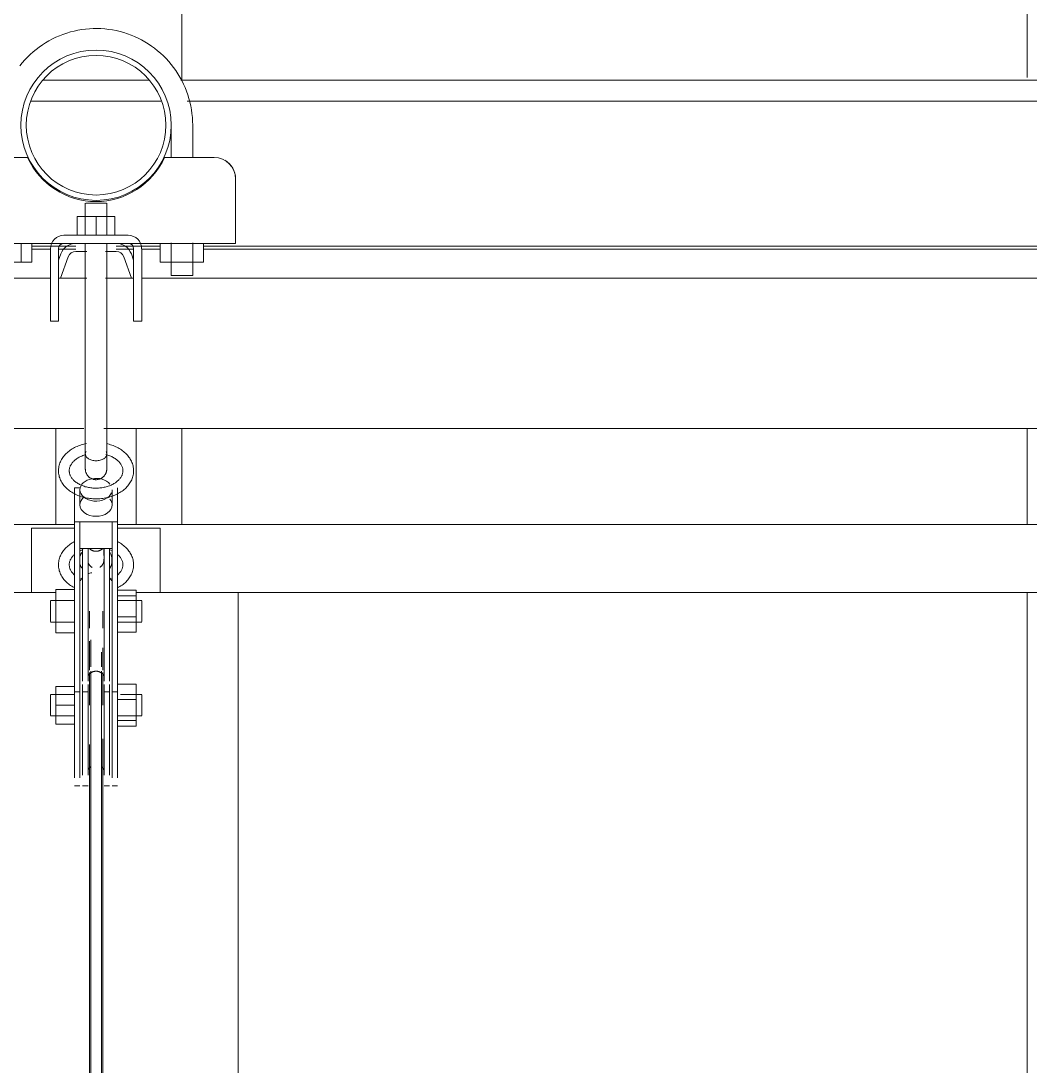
# Model space of a CAD drawing. Header units: inches. Extents: x 21408 to 98131, y -290 to 853.
# Drawn here: x 35915.43 to 35938.93, y 270.35 to 294.68 of the extents above; entities that cross this region are included whole.
import ezdxf

# ---------------------------------------------------------------- set-up
doc = ezdxf.new("R2010")
doc.units = ezdxf.units.IN
doc.header["$MEASUREMENT"] = 0
for name, color, linetype, lineweight in [('A-WALL-PATT', 111, 'Continuous', 25), ('Q-SPCQ', 91, 'Continuous', 9), ('S-BEAM', 12, 'Continuous', 9)]:
    doc.layers.add(name, color=color, linetype=linetype, lineweight=lineweight)

# ---------------------------------------------------------------- blocks, each defined once
blk = doc.blocks.new('Basketball_Backstop-Performance_Sports_Systems-3103-Ceiling_Hung - 27_-0_ to 27_-11 7_8_-652462-Building Section - East_West looking South')
at = {"layer": 'Q-SPCQ'}
for p, q in [((-25620.419, 292.25), (-25620.419, 291.5)), ((-25619.919, 291.5), (-25619.919, 292.25)), ((-25623.763, 291.5), (-25624.919, 291.5)), ((-25619.419, 291.5), (-25620.575, 291.5)), ((-25618.919, 289.812), (-25618.919, 291)), ((-25622.419, 290.437), (-25622.419, 290.125)), ((-25622.419, 290.437), (-25622.419, 289.687)), ((-25622.41, 290.437), (-25622.41, 290.437)), ((-25622.41, 290.437), (-25622.169, 290.437)), ((-25622.169, 290.437), (-25621.927, 290.437)), ((-25621.927, 290.437), (-25621.927, 290.437)), ((-25621.919, 290.125), (-25621.919, 290.437)), ((-25621.919, 289.687), (-25621.919, 290.437)), ((-25622.606, 290.125), (-25622.169, 290.125)), ((-25622.606, 289.687), (-25622.606, 290.125)), ((-25622.169, 290.125), (-25621.731, 290.125)), ((-25622.169, 290.125), (-25622.169, 289.687)), ((-25621.731, 289.687), (-25621.731, 290.125)), ((-25618.919, 289.812), (-25618.919, 289.5)), ((-25625.419, 289.5), (-25622.919, 289.5)), ((-25623.916, 289.062), (-25623.916, 289.5)), ((-25623.664, 289.062), (-25623.664, 289.5)), ((-25621.419, 289.687), (-25622.919, 289.687)), ((-25622.919, 289.5), (-25621.419, 289.5)), ((-25622.419, 289.5), (-25622.419, 288.687)), ((-25622.419, 289.5), (-25622.419, 286.937)), ((-25621.919, 288.687), (-25621.919, 289.5)), ((-25621.919, 286.937), (-25621.919, 289.5)), ((-25621.419, 289.5), (-25618.919, 289.5)), ((-25620.674, 289.062), (-25620.674, 289.5)), ((-25620.421, 289.062), (-25620.421, 289.5)), ((-25620.419, 289.511), (-25620.419, 288.75)), ((-25619.919, 288.75), (-25619.919, 289.511)), ((-25619.916, 289.062), (-25619.916, 289.5)), ((-25619.664, 289.5), (-25619.664, 289.062)), ((-25623.231, 288.187), (-25623.231, 289.375)), ((-25623.044, 289.375), (-25623.044, 288.187)), ((-25622.991, 289.253), (-25623.044, 289.109)), ((-25622.639, 289.313), (-25622.385, 289.313)), ((-25621.952, 289.313), (-25621.699, 289.313)), ((-25621.294, 289.109), (-25621.346, 289.253)), ((-25621.294, 289.375), (-25621.294, 288.187)), ((-25621.106, 288.187), (-25621.106, 289.375)), ((-25623.916, 289.062), (-25624.421, 289.062)), ((-25623.664, 289.062), (-25623.916, 289.062)), ((-25622.998, 288.687), (-25622.815, 289.189)), ((-25621.523, 289.189), (-25621.34, 288.687)), ((-25620.421, 289.062), (-25620.674, 289.062)), ((-25619.916, 289.062), (-25620.421, 289.062)), ((-25619.664, 289.062), (-25619.916, 289.062)), ((-25619.919, 288.75), (-25620.419, 288.75)), ((-25620.419, 288.75), (-25620.41, 288.75)), ((-25619.927, 288.75), (-25619.919, 288.75)), ((-25623.231, 288.687), (-25647.106, 288.687)), ((-25622.385, 288.687), (-25623.044, 288.687)), ((-25621.294, 288.687), (-25621.952, 288.687)), ((-25597.231, 288.687), (-25621.106, 288.687)), ((-25623.231, 288.197), (-25623.231, 287.824)), ((-25623.231, 287.687), (-25623.231, 288.187)), ((-25623.044, 287.824), (-25623.044, 288.197)), ((-25623.044, 288.187), (-25623.044, 287.687)), ((-25621.294, 288.197), (-25621.294, 287.824)), ((-25621.294, 287.687), (-25621.294, 288.187)), ((-25621.106, 287.824), (-25621.106, 288.197)), ((-25621.106, 288.187), (-25621.106, 287.687)), ((-25623.231, 287.819), (-25623.231, 287.687)), ((-25623.044, 287.687), (-25623.044, 287.819)), ((-25621.294, 287.819), (-25621.294, 287.687)), ((-25621.106, 287.687), (-25621.106, 287.819)), ((-25623.231, 287.687), (-25623.044, 287.687)), ((-25623.044, 287.687), (-25623.231, 287.687)), ((-25621.294, 287.687), (-25621.106, 287.687)), ((-25621.106, 287.687), (-25621.294, 287.687)), ((-25622.419, 285.749), (-25622.419, 284.604)), ((-25621.919, 284.588), (-25621.919, 285.749)), ((-25648.038, 285.187), (-25622.456, 285.187)), ((-25623.106, 285.187), (-25623.106, 282.955)), ((-25622.419, 285.187), (-25622.419, 284.595)), ((-25621.991, 285.187), (-25596.296, 285.187)), ((-25621.919, 284.789), (-25621.919, 285.187)), ((-25621.231, 282.955), (-25621.231, 285.187)), ((-25622.544, 283.81), (-25622.669, 283.81)), ((-25622.669, 283.81), (-25622.669, 283.015)), ((-25622.544, 283.766), (-25622.544, 283.412)), ((-25621.794, 283.412), (-25621.794, 283.766)), ((-25621.669, 283.81), (-25621.669, 283.015)), ((-25670.174, 282.955), (-25622.669, 282.955)), ((-25622.669, 280.229), (-25622.669, 283.015)), ((-25622.669, 283.015), (-25622.544, 283.015)), ((-25622.544, 283.015), (-25621.794, 283.015)), ((-25622.544, 283.015), (-25622.544, 280.229)), ((-25621.794, 280.229), (-25621.794, 283.015)), ((-25621.794, 283.015), (-25621.669, 283.015)), ((-25621.669, 283.015), (-25621.669, 280.229)), ((-25621.669, 282.955), (-25574.174, 282.955)), ((-25622.669, 282.875), (-25623.674, 282.875)), ((-25623.674, 282.875), (-25623.674, 281.375)), ((-25620.674, 282.875), (-25621.669, 282.875)), ((-25620.674, 281.375), (-25620.674, 282.875)), ((-25621.794, 282.396), (-25622.544, 282.396)), ((-25622.481, 279.612), (-25622.481, 282.408)), ((-25622.356, 282.408), (-25622.356, 279.612)), ((-25621.981, 279.612), (-25621.981, 282.408)), ((-25621.856, 282.408), (-25621.856, 279.612)), ((-25625.486, 281.375), (-25623.11, 281.375)), ((-25623.106, 281.19), (-25623.106, 281.443)), ((-25623.106, 281.443), (-25622.669, 281.443)), ((-25621.669, 281.425), (-25621.231, 281.425)), ((-25621.669, 281.295), (-25621.231, 281.295)), ((-25621.231, 281.425), (-25621.231, 281.295)), ((-25621.231, 281.295), (-25621.231, 280.807)), ((-25621.227, 281.375), (-25618.861, 281.375)), ((-25574.174, 281.375), (-25618.861, 281.375)), ((-25618.861, 225.045), (-25618.861, 281.375)), ((-25622.669, 281.187), (-25623.231, 281.187)), ((-25623.231, 280.761), (-25623.231, 281.179)), ((-25623.106, 280.685), (-25623.106, 281.19)), ((-25623.106, 281.19), (-25622.669, 281.19)), ((-25621.106, 281.187), (-25621.669, 281.187)), ((-25621.106, 281.179), (-25621.106, 280.761)), ((-25623.231, 280.696), (-25623.231, 280.761)), ((-25622.325, 280.937), (-25622.325, 280.547)), ((-25622.013, 280.547), (-25622.013, 280.937)), ((-25621.669, 280.807), (-25621.231, 280.807)), ((-25621.231, 280.807), (-25621.231, 280.45)), ((-25621.106, 280.761), (-25621.106, 280.696)), ((-25623.231, 280.687), (-25622.669, 280.687)), ((-25623.106, 280.432), (-25623.106, 280.685)), ((-25623.106, 280.685), (-25622.669, 280.685)), ((-25621.669, 280.687), (-25621.106, 280.687)), ((-25622.669, 280.432), (-25623.106, 280.432)), ((-25622.325, 280.241), (-25622.325, 279.566)), ((-25622.294, 280.276), (-25622.294, 279.643)), ((-25621.669, 280.45), (-25621.231, 280.45)), ((-25622.669, 279.482), (-25622.669, 280.229)), ((-25622.544, 280.229), (-25622.544, 279.482)), ((-25622.013, 279.566), (-25622.013, 280.087)), ((-25621.794, 279.482), (-25621.794, 280.229)), ((-25621.669, 280.229), (-25621.669, 279.482)), ((-25622.044, 279.643), (-25622.044, 279.987)), ((-25622.481, 279.314), (-25622.481, 279.612)), ((-25622.356, 279.612), (-25622.356, 279.314)), ((-25622.325, 279.515), (-25622.325, 278.75)), ((-25622.294, 279.542), (-25622.294, 210.698)), ((-25622.044, 210.698), (-25622.044, 279.542)), ((-25622.013, 278.75), (-25622.013, 279.515)), ((-25621.981, 279.314), (-25621.981, 279.612)), ((-25621.856, 279.612), (-25621.856, 279.314)), ((-25622.669, 277.058), (-25622.669, 279.495)), ((-25622.544, 279.495), (-25622.544, 277.058)), ((-25621.794, 277.058), (-25621.794, 279.495)), ((-25621.669, 279.495), (-25621.669, 277.058)), ((-25623.106, 278.75), (-25623.106, 279.187)), ((-25623.106, 279.187), (-25622.669, 279.187)), ((-25622.669, 279.062), (-25622.544, 279.062)), ((-25622.481, 277.126), (-25622.481, 279.235)), ((-25622.481, 279.062), (-25622.356, 279.062)), ((-25622.356, 279.235), (-25622.356, 277.126)), ((-25621.981, 277.126), (-25621.981, 279.235)), ((-25621.981, 279.062), (-25621.856, 279.062)), ((-25621.856, 279.235), (-25621.856, 277.126)), ((-25621.794, 279.062), (-25621.669, 279.062)), ((-25621.669, 279.238), (-25621.231, 279.238)), ((-25621.231, 279.238), (-25621.231, 278.881)), ((-25622.669, 279), (-25623.231, 279)), ((-25623.231, 278.927), (-25623.231, 278.991)), ((-25623.231, 278.509), (-25623.231, 278.927)), ((-25621.669, 278.881), (-25621.231, 278.881)), ((-25621.106, 279), (-25621.598, 279)), ((-25621.231, 278.881), (-25621.231, 278.393)), ((-25621.106, 278.991), (-25621.106, 278.927)), ((-25621.106, 278.927), (-25621.106, 278.509)), ((-25623.106, 278.312), (-25623.106, 278.75)), ((-25622.669, 278.75), (-25623.106, 278.75)), ((-25623.231, 278.5), (-25622.669, 278.5)), ((-25623.106, 278.312), (-25622.669, 278.312)), ((-25621.669, 278.5), (-25621.106, 278.5)), ((-25621.231, 278.393), (-25621.669, 278.393)), ((-25621.231, 278.393), (-25621.231, 278.262)), ((-25621.669, 278.262), (-25621.231, 278.262)), ((-25622.325, 277.835), (-25622.325, 210.936)), ((-25622.013, 211.459), (-25622.013, 277.965)), ((-25622.669, 276.875), (-25622.544, 276.875)), ((-25622.481, 276.875), (-25622.356, 276.875)), ((-25621.981, 276.875), (-25621.856, 276.875)), ((-25621.794, 276.875), (-25621.669, 276.875))]:
    blk.add_line(p, q, dxfattribs=at)
at = {"layer": 'Q-SPCQ', "flags": 128}
for points in [[(-25619.919, 292.25), (-25619.921, 292.34), (-25619.926, 292.43), (-25619.935, 292.519), (-25619.948, 292.608), (-25619.964, 292.697), (-25619.983, 292.785), (-25620.006, 292.872), (-25620.033, 292.958), (-25620.063, 293.043), (-25620.096, 293.126), (-25620.133, 293.208), (-25620.173, 293.289), (-25620.216, 293.368), (-25620.262, 293.445), (-25620.312, 293.52), (-25620.364, 293.594), (-25620.419, 293.665), (-25620.477, 293.734), (-25620.538, 293.8), (-25620.601, 293.864), (-25620.667, 293.925), (-25620.735, 293.984), (-25620.806, 294.04), (-25620.878, 294.093), (-25620.953, 294.143), (-25621.03, 294.19), (-25621.108, 294.234), (-25621.189, 294.275), (-25621.27, 294.313), (-25621.353, 294.347), (-25621.438, 294.378), (-25621.524, 294.406), (-25621.61, 294.43), (-25621.698, 294.45), (-25621.786, 294.467), (-25621.875, 294.481), (-25621.965, 294.491), (-25622.055, 294.497), (-25622.144, 294.5), (-25622.234, 294.499), (-25622.324, 294.495), (-25622.414, 294.487), (-25622.503, 294.475), (-25622.592, 294.46), (-25622.68, 294.441), (-25622.767, 294.419), (-25622.853, 294.393), (-25622.939, 294.364), (-25623.023, 294.332), (-25623.105, 294.296), (-25623.186, 294.257), (-25623.266, 294.215), (-25623.343, 294.169), (-25623.419, 294.121), (-25623.493, 294.069), (-25623.565, 294.015), (-25623.634, 293.957), (-25623.701, 293.898), (-25623.766, 293.835), (-25623.828, 293.77), (-25623.887, 293.702), (-25623.944, 293.632)], [(-25622.419, 286.937), (-25622.419, 286.858), (-25622.419, 286.778), (-25622.419, 286.698), (-25622.419, 286.619), (-25622.419, 286.54), (-25622.419, 286.462), (-25622.419, 286.385), (-25622.419, 286.308), (-25622.419, 286.233), (-25622.419, 286.159), (-25622.419, 286.086), (-25622.419, 286.014), (-25622.419, 285.944), (-25622.419, 285.875), (-25622.419, 285.808), (-25622.419, 285.749)], [(-25621.919, 285.749), (-25621.919, 285.814), (-25621.919, 285.881), (-25621.919, 285.95), (-25621.919, 286.02), (-25621.919, 286.092), (-25621.919, 286.165), (-25621.919, 286.24), (-25621.919, 286.315), (-25621.919, 286.392), (-25621.919, 286.469), (-25621.919, 286.547), (-25621.919, 286.626), (-25621.919, 286.705), (-25621.919, 286.785), (-25621.919, 286.865), (-25621.919, 286.937)], [(-25622.392, 284.842), (-25622.425, 284.835), (-25622.457, 284.827), (-25622.488, 284.819), (-25622.519, 284.809), (-25622.55, 284.799), (-25622.58, 284.787), (-25622.61, 284.775), (-25622.639, 284.762), (-25622.667, 284.748), (-25622.695, 284.733), (-25622.722, 284.717), (-25622.748, 284.701), (-25622.774, 284.683), (-25622.798, 284.665), (-25622.822, 284.646), (-25622.845, 284.626), (-25622.866, 284.606), (-25622.887, 284.584), (-25622.907, 284.562), (-25622.925, 284.539), (-25622.943, 284.516), (-25622.959, 284.492), (-25622.974, 284.467), (-25622.987, 284.442), (-25622.999, 284.416), (-25623.01, 284.389), (-25623.02, 284.362), (-25623.027, 284.335), (-25623.034, 284.307), (-25623.039, 284.279), (-25623.042, 284.251), (-25623.044, 284.223), (-25623.044, 284.208)], [(-25621.294, 284.208), (-25621.295, 284.236), (-25621.297, 284.264), (-25621.301, 284.292), (-25621.307, 284.32), (-25621.314, 284.348), (-25621.322, 284.375), (-25621.332, 284.402), (-25621.344, 284.428), (-25621.357, 284.453), (-25621.371, 284.479), (-25621.386, 284.503), (-25621.403, 284.527), (-25621.421, 284.55), (-25621.44, 284.573), (-25621.46, 284.594), (-25621.481, 284.615), (-25621.503, 284.635), (-25621.526, 284.655), (-25621.551, 284.674), (-25621.575, 284.691), (-25621.601, 284.708), (-25621.628, 284.725), (-25621.655, 284.74), (-25621.683, 284.754), (-25621.712, 284.768), (-25621.741, 284.781), (-25621.771, 284.793), (-25621.802, 284.803), (-25621.832, 284.814), (-25621.864, 284.823), (-25621.896, 284.831), (-25621.928, 284.838)], [(-25622.794, 284.208), (-25622.793, 284.222), (-25622.792, 284.236), (-25622.79, 284.25), (-25622.787, 284.265), (-25622.784, 284.279), (-25622.779, 284.293), (-25622.774, 284.307), (-25622.768, 284.322), (-25622.76, 284.336), (-25622.752, 284.35), (-25622.743, 284.364), (-25622.733, 284.379), (-25622.723, 284.393), (-25622.711, 284.407), (-25622.698, 284.42), (-25622.684, 284.434), (-25622.67, 284.447), (-25622.654, 284.46), (-25622.638, 284.473), (-25622.621, 284.485), (-25622.602, 284.497), (-25622.584, 284.509), (-25622.564, 284.52), (-25622.543, 284.53), (-25622.522, 284.54), (-25622.501, 284.55), (-25622.478, 284.559), (-25622.455, 284.567), (-25622.432, 284.575), (-25622.407, 284.582)], [(-25622.419, 284.595), (-25622.419, 284.566), (-25622.419, 284.537), (-25622.419, 284.51), (-25622.419, 284.483), (-25622.419, 284.458), (-25622.419, 284.434), (-25622.419, 284.412), (-25622.419, 284.391), (-25622.419, 284.371), (-25622.419, 284.353), (-25622.419, 284.336), (-25622.419, 284.32), (-25622.419, 284.306), (-25622.419, 284.294), (-25622.419, 284.283), (-25622.419, 284.273), (-25622.419, 284.266), (-25622.419, 284.259), (-25622.419, 284.255), (-25622.419, 284.252), (-25622.419, 284.25)], [(-25622.419, 284.25), (-25622.419, 284.251), (-25622.419, 284.253), (-25622.419, 284.257), (-25622.419, 284.263), (-25622.419, 284.27), (-25622.419, 284.279), (-25622.419, 284.289), (-25622.419, 284.301), (-25622.419, 284.314), (-25622.419, 284.329), (-25622.419, 284.345), (-25622.419, 284.363), (-25622.419, 284.382), (-25622.419, 284.403), (-25622.419, 284.425), (-25622.419, 284.448), (-25622.419, 284.472), (-25622.419, 284.498), (-25622.419, 284.525), (-25622.419, 284.553), (-25622.419, 284.583), (-25622.419, 284.595)], [(-25621.943, 284.585), (-25621.919, 284.578), (-25621.895, 284.571), (-25621.872, 284.563), (-25621.849, 284.555), (-25621.827, 284.545), (-25621.805, 284.536), (-25621.785, 284.525), (-25621.765, 284.515), (-25621.745, 284.503), (-25621.727, 284.492), (-25621.709, 284.48), (-25621.692, 284.467), (-25621.676, 284.454), (-25621.661, 284.441), (-25621.647, 284.428), (-25621.634, 284.414), (-25621.621, 284.4), (-25621.61, 284.386), (-25621.6, 284.372), (-25621.59, 284.358), (-25621.581, 284.344), (-25621.574, 284.329), (-25621.567, 284.315), (-25621.561, 284.301), (-25621.556, 284.286), (-25621.552, 284.272), (-25621.549, 284.258), (-25621.546, 284.244), (-25621.545, 284.23), (-25621.544, 284.216), (-25621.544, 284.208)], [(-25621.919, 284.595), (-25621.919, 284.566), (-25621.919, 284.537), (-25621.919, 284.51), (-25621.919, 284.483), (-25621.919, 284.458), (-25621.919, 284.434), (-25621.919, 284.412), (-25621.919, 284.391), (-25621.919, 284.371), (-25621.919, 284.353), (-25621.919, 284.336), (-25621.919, 284.32), (-25621.919, 284.306), (-25621.919, 284.294), (-25621.919, 284.283), (-25621.919, 284.273), (-25621.919, 284.266), (-25621.919, 284.259), (-25621.919, 284.255), (-25621.919, 284.252), (-25621.919, 284.25)], [(-25621.919, 284.25), (-25621.919, 284.251), (-25621.919, 284.253), (-25621.919, 284.257), (-25621.919, 284.263), (-25621.919, 284.27), (-25621.919, 284.279), (-25621.919, 284.289), (-25621.919, 284.301), (-25621.919, 284.314), (-25621.919, 284.329), (-25621.919, 284.345), (-25621.919, 284.363), (-25621.919, 284.382), (-25621.919, 284.403), (-25621.919, 284.425), (-25621.919, 284.448), (-25621.919, 284.472), (-25621.919, 284.498), (-25621.919, 284.525), (-25621.919, 284.553), (-25621.919, 284.583), (-25621.919, 284.595)], [(-25623.044, 284.208), (-25623.043, 284.18), (-25623.041, 284.151), (-25623.037, 284.123), (-25623.031, 284.096), (-25623.024, 284.068), (-25623.015, 284.041), (-25623.005, 284.014), (-25622.994, 283.988), (-25622.981, 283.962), (-25622.967, 283.937), (-25622.951, 283.913), (-25622.935, 283.889), (-25622.917, 283.866), (-25622.898, 283.843), (-25622.878, 283.822), (-25622.856, 283.801), (-25622.834, 283.78), (-25622.811, 283.761), (-25622.787, 283.742), (-25622.762, 283.724), (-25622.736, 283.707), (-25622.71, 283.691), (-25622.682, 283.676), (-25622.654, 283.661), (-25622.626, 283.648), (-25622.596, 283.635), (-25622.566, 283.623), (-25622.536, 283.612), (-25622.505, 283.602), (-25622.474, 283.593), (-25622.442, 283.585), (-25622.41, 283.578), (-25622.377, 283.571), (-25622.344, 283.566), (-25622.311, 283.561), (-25622.278, 283.558), (-25622.245, 283.555), (-25622.211, 283.553), (-25622.178, 283.553), (-25622.144, 283.553), (-25622.111, 283.554), (-25622.077, 283.556), (-25622.044, 283.559), (-25622.011, 283.563), (-25621.978, 283.568), (-25621.945, 283.574), (-25621.913, 283.581), (-25621.881, 283.588), (-25621.849, 283.597), (-25621.818, 283.607), (-25621.787, 283.617), (-25621.757, 283.629), (-25621.728, 283.641), (-25621.699, 283.654), (-25621.67, 283.668), (-25621.643, 283.683), (-25621.616, 283.699), (-25621.589, 283.715), (-25621.564, 283.732), (-25621.539, 283.751), (-25621.516, 283.77), (-25621.493, 283.79), (-25621.471, 283.81), (-25621.451, 283.831), (-25621.431, 283.853), (-25621.412, 283.876), (-25621.395, 283.9), (-25621.379, 283.924), (-25621.364, 283.949), (-25621.35, 283.974), (-25621.338, 284), (-25621.327, 284.026), (-25621.318, 284.053), (-25621.31, 284.081), (-25621.304, 284.108), (-25621.299, 284.136), (-25621.296, 284.164), (-25621.294, 284.193), (-25621.294, 284.208)], [(-25621.544, 284.208), (-25621.544, 284.194), (-25621.545, 284.18), (-25621.547, 284.165), (-25621.55, 284.151), (-25621.554, 284.137), (-25621.558, 284.123), (-25621.564, 284.108), (-25621.57, 284.094), (-25621.577, 284.08), (-25621.585, 284.065), (-25621.594, 284.051), (-25621.604, 284.037), (-25621.615, 284.023), (-25621.627, 284.009), (-25621.64, 283.995), (-25621.653, 283.982), (-25621.668, 283.969), (-25621.683, 283.955), (-25621.7, 283.943), (-25621.717, 283.93), (-25621.735, 283.919), (-25621.754, 283.907), (-25621.774, 283.896), (-25621.794, 283.885), (-25621.815, 283.875), (-25621.837, 283.866), (-25621.859, 283.857), (-25621.883, 283.849), (-25621.906, 283.841), (-25621.93, 283.834), (-25621.955, 283.828), (-25621.98, 283.822), (-25622.005, 283.817), (-25622.031, 283.813), (-25622.056, 283.809), (-25622.083, 283.807), (-25622.109, 283.804), (-25622.135, 283.803), (-25622.162, 283.803), (-25622.188, 283.803), (-25622.215, 283.804), (-25622.241, 283.805), (-25622.267, 283.808), (-25622.293, 283.811), (-25622.319, 283.815), (-25622.344, 283.819), (-25622.369, 283.825), (-25622.394, 283.831), (-25622.419, 283.837), (-25622.442, 283.845), (-25622.466, 283.853), (-25622.489, 283.861), (-25622.511, 283.87), (-25622.532, 283.88), (-25622.553, 283.89), (-25622.573, 283.901), (-25622.592, 283.912), (-25622.611, 283.924), (-25622.629, 283.936), (-25622.645, 283.949), (-25622.661, 283.961), (-25622.677, 283.975), (-25622.691, 283.988), (-25622.704, 284.002), (-25622.716, 284.015), (-25622.728, 284.029), (-25622.738, 284.044), (-25622.748, 284.058), (-25622.756, 284.072), (-25622.764, 284.086), (-25622.771, 284.101), (-25622.776, 284.115), (-25622.781, 284.129), (-25622.785, 284.144), (-25622.789, 284.158), (-25622.791, 284.172), (-25622.793, 284.186), (-25622.794, 284.2), (-25622.794, 284.208)], [(-25622.169, 284), (-25622.179, 284), (-25622.189, 284.001), (-25622.199, 284.002), (-25622.209, 284.003), (-25622.218, 284.005), (-25622.228, 284.007), (-25622.238, 284.01), (-25622.247, 284.013), (-25622.257, 284.016), (-25622.266, 284.02), (-25622.275, 284.024), (-25622.284, 284.028), (-25622.293, 284.033), (-25622.302, 284.038), (-25622.31, 284.044), (-25622.318, 284.049), (-25622.326, 284.056), (-25622.334, 284.062), (-25622.341, 284.069), (-25622.348, 284.076), (-25622.355, 284.083), (-25622.361, 284.091), (-25622.368, 284.099), (-25622.374, 284.107), (-25622.379, 284.115), (-25622.384, 284.123), (-25622.389, 284.132), (-25622.394, 284.141), (-25622.398, 284.15), (-25622.402, 284.159), (-25622.405, 284.169), (-25622.408, 284.178), (-25622.411, 284.188), (-25622.413, 284.198), (-25622.415, 284.208), (-25622.417, 284.217), (-25622.418, 284.227), (-25622.418, 284.237), (-25622.419, 284.247), (-25622.419, 284.25)], [(-25621.919, 284.25), (-25621.919, 284.24), (-25621.92, 284.23), (-25621.921, 284.22), (-25621.922, 284.21), (-25621.924, 284.2), (-25621.926, 284.191), (-25621.929, 284.181), (-25621.931, 284.171), (-25621.935, 284.162), (-25621.939, 284.153), (-25621.943, 284.144), (-25621.947, 284.135), (-25621.952, 284.126), (-25621.957, 284.117), (-25621.962, 284.109), (-25621.968, 284.101), (-25621.974, 284.093), (-25621.981, 284.085), (-25621.988, 284.078), (-25621.995, 284.071), (-25622.002, 284.064), (-25622.01, 284.057), (-25622.017, 284.051), (-25622.025, 284.045), (-25622.034, 284.04), (-25622.042, 284.034), (-25622.051, 284.03), (-25622.06, 284.025), (-25622.069, 284.021), (-25622.078, 284.017), (-25622.088, 284.014), (-25622.097, 284.01), (-25622.107, 284.008), (-25622.116, 284.006), (-25622.126, 284.004), (-25622.136, 284.002), (-25622.146, 284.001), (-25622.156, 284), (-25622.166, 284), (-25622.169, 284)], [(-25622.667, 282.56), (-25622.695, 282.545), (-25622.722, 282.53), (-25622.748, 282.513), (-25622.774, 282.496), (-25622.798, 282.478), (-25622.822, 282.459), (-25622.845, 282.439), (-25622.866, 282.418), (-25622.887, 282.397), (-25622.907, 282.375), (-25622.925, 282.352), (-25622.943, 282.328), (-25622.959, 282.304), (-25622.974, 282.28), (-25622.987, 282.254), (-25622.999, 282.228), (-25623.01, 282.202), (-25623.02, 282.175), (-25623.027, 282.148), (-25623.034, 282.12), (-25623.039, 282.092), (-25623.042, 282.064), (-25623.044, 282.036), (-25623.044, 282.02)], [(-25621.294, 282.02), (-25621.295, 282.049), (-25621.297, 282.077), (-25621.301, 282.105), (-25621.307, 282.133), (-25621.314, 282.16), (-25621.322, 282.187), (-25621.332, 282.214), (-25621.344, 282.24), (-25621.357, 282.266), (-25621.371, 282.291), (-25621.386, 282.316), (-25621.403, 282.339), (-25621.421, 282.363), (-25621.44, 282.385), (-25621.46, 282.407), (-25621.481, 282.428), (-25621.503, 282.448), (-25621.526, 282.467), (-25621.551, 282.486), (-25621.575, 282.504), (-25621.601, 282.521), (-25621.628, 282.537), (-25621.655, 282.552)], [(-25622.794, 282.02), (-25622.793, 282.035), (-25622.792, 282.049), (-25622.79, 282.063), (-25622.787, 282.077), (-25622.784, 282.091), (-25622.779, 282.106), (-25622.774, 282.12), (-25622.768, 282.134), (-25622.76, 282.148), (-25622.752, 282.163), (-25622.743, 282.177), (-25622.733, 282.191), (-25622.723, 282.205), (-25622.711, 282.219), (-25622.698, 282.233), (-25622.684, 282.246), (-25622.67, 282.26)], [(-25622.543, 282.343), (-25622.522, 282.353), (-25622.501, 282.362), (-25622.478, 282.371)], [(-25622.324, 282.396), (-25622.317, 282.39), (-25622.311, 282.384), (-25622.304, 282.379), (-25622.297, 282.374), (-25622.289, 282.369), (-25622.282, 282.364), (-25622.274, 282.36), (-25622.266, 282.356), (-25622.258, 282.352), (-25622.25, 282.348), (-25622.242, 282.345), (-25622.234, 282.342), (-25622.225, 282.34), (-25622.217, 282.338), (-25622.208, 282.336), (-25622.199, 282.335), (-25622.191, 282.334), (-25622.182, 282.333), (-25622.173, 282.333), (-25622.164, 282.333), (-25622.156, 282.333), (-25622.147, 282.334), (-25622.138, 282.335), (-25622.129, 282.336), (-25622.121, 282.338), (-25622.112, 282.34), (-25622.104, 282.343), (-25622.095, 282.345), (-25622.087, 282.348), (-25622.079, 282.352), (-25622.071, 282.356), (-25622.063, 282.36), (-25622.056, 282.364), (-25622.048, 282.369), (-25622.041, 282.374), (-25622.034, 282.379), (-25622.027, 282.384), (-25622.02, 282.39), (-25622.014, 282.396)], [(-25621.986, 282.236), (-25621.986, 282.25), (-25621.986, 282.265), (-25621.986, 282.28), (-25621.986, 282.296), (-25621.986, 282.312), (-25621.986, 282.329), (-25621.986, 282.347), (-25621.986, 282.365), (-25621.986, 282.384), (-25621.986, 282.403)], [(-25621.986, 282.389), (-25621.986, 282.37), (-25621.986, 282.352), (-25621.986, 282.334), (-25621.986, 282.317), (-25621.986, 282.3), (-25621.986, 282.284), (-25621.986, 282.269), (-25621.986, 282.254), (-25621.986, 282.24)], [(-25621.849, 282.367), (-25621.827, 282.358), (-25621.805, 282.348)], [(-25621.661, 282.254), (-25621.647, 282.24), (-25621.634, 282.227), (-25621.621, 282.213), (-25621.61, 282.199), (-25621.6, 282.185), (-25621.59, 282.17), (-25621.581, 282.156), (-25621.574, 282.142), (-25621.567, 282.128), (-25621.561, 282.113), (-25621.556, 282.099), (-25621.552, 282.085), (-25621.549, 282.071), (-25621.546, 282.056), (-25621.545, 282.042), (-25621.544, 282.028), (-25621.544, 282.02)], [(-25623.044, 282.02), (-25623.043, 281.992), (-25623.041, 281.964), (-25623.037, 281.936), (-25623.031, 281.908), (-25623.024, 281.881), (-25623.015, 281.853), (-25623.005, 281.827), (-25622.994, 281.8), (-25622.981, 281.775), (-25622.967, 281.75), (-25622.951, 281.725), (-25622.935, 281.701), (-25622.917, 281.678), (-25622.898, 281.656), (-25622.878, 281.634), (-25622.856, 281.613), (-25622.834, 281.593), (-25622.811, 281.573), (-25622.787, 281.555), (-25622.762, 281.537), (-25622.736, 281.52), (-25622.71, 281.504), (-25622.682, 281.488)], [(-25622.677, 281.787), (-25622.691, 281.8), (-25622.704, 281.814), (-25622.716, 281.828), (-25622.728, 281.842), (-25622.738, 281.856), (-25622.748, 281.87), (-25622.756, 281.885), (-25622.764, 281.899), (-25622.771, 281.913), (-25622.776, 281.927), (-25622.781, 281.942), (-25622.785, 281.956), (-25622.789, 281.97), (-25622.791, 281.984), (-25622.793, 281.999), (-25622.794, 282.013), (-25622.794, 282.02)], [(-25622.261, 281.959), (-25622.267, 281.962), (-25622.274, 281.966), (-25622.28, 281.97), (-25622.286, 281.975), (-25622.292, 281.979), (-25622.298, 281.984), (-25622.303, 281.989), (-25622.308, 281.994), (-25622.314, 282), (-25622.318, 282.006), (-25622.323, 282.011), (-25622.328, 282.017), (-25622.332, 282.024), (-25622.336, 282.03), (-25622.339, 282.037), (-25622.343, 282.043), (-25622.346, 282.05), (-25622.349, 282.057), (-25622.351, 282.064), (-25622.354, 282.071)], [(-25621.986, 282.125), (-25621.987, 282.118), (-25621.987, 282.11), (-25621.988, 282.103), (-25621.989, 282.095), (-25621.99, 282.088), (-25621.992, 282.08), (-25621.994, 282.073), (-25621.996, 282.066), (-25621.998, 282.059), (-25622.001, 282.052), (-25622.004, 282.045), (-25622.008, 282.038), (-25622.011, 282.032), (-25622.015, 282.025), (-25622.019, 282.019), (-25622.024, 282.013), (-25622.028, 282.007), (-25622.033, 282.001), (-25622.038, 281.996), (-25622.043, 281.99), (-25622.049, 281.985), (-25622.054, 281.98), (-25622.06, 281.976), (-25622.066, 281.971), (-25622.073, 281.967), (-25622.079, 281.963)], [(-25621.986, 282.149), (-25621.986, 282.143), (-25621.986, 282.137), (-25621.986, 282.133), (-25621.986, 282.13), (-25621.986, 282.127), (-25621.986, 282.126), (-25621.986, 282.125)], [(-25621.986, 282.125), (-25621.986, 282.125), (-25621.986, 282.127), (-25621.986, 282.129), (-25621.986, 282.132), (-25621.986, 282.136), (-25621.986, 282.141), (-25621.986, 282.147)], [(-25621.67, 281.48), (-25621.643, 281.495), (-25621.616, 281.511), (-25621.589, 281.528), (-25621.564, 281.545), (-25621.539, 281.563), (-25621.516, 281.582), (-25621.493, 281.602), (-25621.471, 281.623), (-25621.451, 281.644), (-25621.431, 281.666), (-25621.412, 281.689), (-25621.395, 281.712), (-25621.379, 281.736), (-25621.364, 281.761), (-25621.35, 281.787), (-25621.338, 281.813), (-25621.327, 281.839), (-25621.318, 281.866), (-25621.31, 281.893), (-25621.304, 281.921), (-25621.299, 281.949), (-25621.296, 281.977), (-25621.294, 282.005), (-25621.294, 282.02)], [(-25621.544, 282.02), (-25621.544, 282.006), (-25621.545, 281.992), (-25621.547, 281.978), (-25621.55, 281.964), (-25621.554, 281.949), (-25621.558, 281.935), (-25621.564, 281.921), (-25621.57, 281.907), (-25621.577, 281.892), (-25621.585, 281.878), (-25621.594, 281.864), (-25621.604, 281.85), (-25621.615, 281.836), (-25621.627, 281.822), (-25621.64, 281.808), (-25621.653, 281.794), (-25621.668, 281.781)], [(-25622.489, 281.674), (-25622.511, 281.683), (-25622.532, 281.692)], [(-25621.794, 281.698), (-25621.815, 281.688), (-25621.837, 281.678), (-25621.859, 281.67)], [(-25621.981, 279.437), (-25621.986, 279.445), (-25621.991, 279.452), (-25621.996, 279.459), (-25622.002, 279.466), (-25622.008, 279.472), (-25622.014, 279.479), (-25622.02, 279.485), (-25622.027, 279.491), (-25622.034, 279.496), (-25622.041, 279.501), (-25622.048, 279.506), (-25622.056, 279.511), (-25622.063, 279.515), (-25622.071, 279.519), (-25622.079, 279.523), (-25622.087, 279.527), (-25622.095, 279.53), (-25622.104, 279.533), (-25622.112, 279.535), (-25622.121, 279.537), (-25622.129, 279.539), (-25622.138, 279.54), (-25622.147, 279.541), (-25622.156, 279.542), (-25622.164, 279.542), (-25622.173, 279.542), (-25622.182, 279.542), (-25622.191, 279.541), (-25622.2, 279.54), (-25622.208, 279.539), (-25622.217, 279.537), (-25622.225, 279.535), (-25622.234, 279.532), (-25622.242, 279.53), (-25622.25, 279.527), (-25622.259, 279.523), (-25622.267, 279.519), (-25622.274, 279.515), (-25622.282, 279.511), (-25622.289, 279.506), (-25622.297, 279.501), (-25622.304, 279.496), (-25622.311, 279.491), (-25622.317, 279.485), (-25622.324, 279.479), (-25622.33, 279.472), (-25622.336, 279.466), (-25622.341, 279.459), (-25622.347, 279.452), (-25622.352, 279.445), (-25622.356, 279.437)], [(-25622.297, 277.314), (-25622.304, 277.309), (-25622.311, 277.303), (-25622.317, 277.297), (-25622.324, 277.291), (-25622.33, 277.285), (-25622.336, 277.278), (-25622.341, 277.272), (-25622.347, 277.265), (-25622.352, 277.257), (-25622.356, 277.25)], [(-25621.981, 277.25), (-25621.986, 277.257), (-25621.991, 277.265), (-25621.996, 277.272), (-25622.002, 277.278), (-25622.008, 277.285), (-25622.014, 277.291), (-25622.02, 277.297), (-25622.027, 277.303), (-25622.034, 277.309), (-25622.041, 277.314)]]:
    blk.add_lwpolyline(points, dxfattribs=at)
at = {"layer": 'Q-SPCQ'}
for centre, radius, start, end in [((-25622.169, 292.25), 1.75, 0, 180), ((-25622.169, 292.25), 1.625, 0, 180), ((-25622.169, 292.25), 1.75, 180, 0), ((-25622.169, 292.25), 1.625, 180, 0), ((-25622.169, 292.223), 1.75, 204.3958, 335.6042), ((-25619.419, 291), 0.5, 0, 90), ((-25619.419, 291), 0.5, 0, 60), ((-25622.919, 289.375), 0.312, 90, 180), ((-25622.919, 289.375), 0.125, 90, 180), ((-25622.639, 289.125), 0.375, 90, 160), ((-25621.699, 289.125), 0.375, 20, 90), ((-25621.419, 289.375), 0.312, 0, 90), ((-25621.419, 289.375), 0.125, 0, 90), ((-25622.639, 289.125), 0.187, 90, 160), ((-25621.699, 289.125), 0.188, 20, 90), ((-25622.174, 282.125), 0.375, 150, 165), ((-25622.174, 282.125), 0.375, 0, 30), ((-25622.174, 282.125), 0.375, 195, 210), ((-25622.174, 282.125), 0.375, 330, 0)]:
    blk.add_arc(centre, radius, start, end, dxfattribs=at)
for centre, start_param, end_param in [((-25622.169, 283.766), 0.523599, 3.141593), ((-25622.169, 283.766), 3.141593, 6.021386), ((-25622.169, 283.412), 2.356194, 3.141593), ((-25622.169, 283.412), 3.141593, 6.283185), ((-25622.169, 283.412), 0, 0.523599), ((-25622.169, 281.578), 2.617994, 2.879793), ((-25622.169, 281.578), 1.832596, 2.094395), ((-25622.169, 281.578), 0.261799, 0.523599)]:
    blk.add_ellipse(centre, major_axis=(0.375, 0), ratio=0.707107, start_param=start_param, end_param=end_param, dxfattribs=at)
for points in [[(-25622.415, 284.568), (-25622.42, 284.586), (-25622.42, 284.605), (-25622.415, 284.623)], [(-25621.923, 284.623), (-25621.918, 284.605), (-25621.918, 284.586), (-25621.923, 284.568)]]:
    blk.add_open_spline(points, degree=3, dxfattribs=at)
for points, knots in [([(-25622.169, 284.439), (-25622.202, 284.439), (-25622.268, 284.448), (-25622.338, 284.477), (-25622.379, 284.509), (-25622.402, 284.537), (-25622.416, 284.566), (-25622.422, 284.605), (-25622.413, 284.635), (-25622.401, 284.654)], [-1, -1, -1, -1, -0.875, -0.75, -0.6875, -0.625, -0.5625, -0.5, -0.375, -0.375, -0.375, -0.375]), ([(-25621.937, 284.654), (-25621.931, 284.645), (-25621.922, 284.625), (-25621.916, 284.585), (-25621.931, 284.536), (-25621.986, 284.483), (-25622.07, 284.448), (-25622.136, 284.439), (-25622.169, 284.439)], [-0.625, -0.625, -0.625, -0.625, -0.5625, -0.5, -0.375, -0.25, -0.125, 0, 0, 0, 0])]:
    blk.add_open_spline(points, degree=3, knots=knots, dxfattribs=at)
blk = doc.blocks.new('Girt_Z - 10_D-1241717-Building Section - East_West looking South')
at = {"layer": 'S-BEAM'}
for p, q in [((-25623.398, 293.295), (-25620.94, 293.295)), ((-25620.196, 293.295), (-25598.141, 293.295)), ((-25623.68, 292.813), (-25620.658, 292.813)), ((-25620.047, 292.813), (-25598.29, 292.813)), ((-25623.664, 289.438), (-25622.639, 289.438)), ((-25623.664, 289.362), (-25623.229, 289.362)), ((-25623.044, 289.362), (-25622.639, 289.362)), ((-25621.699, 289.438), (-25620.674, 289.438)), ((-25621.699, 289.362), (-25621.294, 289.362)), ((-25621.108, 289.362), (-25620.674, 289.362)), ((-25619.664, 289.438), (-25598.674, 289.438)), ((-25619.664, 289.362), (-25598.674, 289.362))]:
    blk.add_line(p, q, dxfattribs=at)

msp = doc.modelspace()

# ---------------------------------------------------------------- hatches: boundary and pattern name
at = {"layer": 'A-WALL-PATT', "lineweight": 9}
h = msp.add_hatch(dxfattribs=at)
h.set_pattern_fill('FP_50', color=256, style=0, pattern_type=2)
h.set_pattern_definition([(90, (-87820.743, 0), (-19.685, 1e-15), [])])
h.paths.add_polyline_path([(38760.401, 191.34), (38760.401, 192), (38758.714, 192), (38758.714, 191.34)], flags=0)
h.paths.add_polyline_path([(35807.134, 196.795), (35842.963, 196.795), (35842.963, 237.69), (35563.463, 237.69), (35563.463, 196.795), (35736.948, 196.795)], flags=0)
h.paths.add_polyline_path([(35852.963, 196.795), (35899.569, 196.795), (35886.527, 237.69), (35852.963, 237.69), (35852.963, 232.67)], flags=0)
h.paths.add_polyline_path([(35902.84, 196.795), (35913.866, 196.795), (35913.845, 224.125), (35913.179, 224.125), (35913.179, 224.312), (35912.679, 224.375), (35912.679, 225.687), (35913.179, 225.687), (35913.179, 225.875), (35913.866, 225.875), (35913.866, 237.69), (35889.798, 237.69), (35891.399, 232.67)], flags=0)
h.paths.add_polyline_path([(35920.491, 196.795), (35931.518, 196.795), (35944.56, 237.69), (35920.491, 237.69), (35920.491, 225.875), (35921.179, 225.875), (35921.185, 225.687), (35921.679, 225.625), (35921.679, 224.312), (35921.179, 224.312), (35921.179, 224.125), (35920.491, 224.125), (35920.491, 198.492)], flags=0)
h.paths.add_polyline_path([(36831.933, 196.795), (36897.162, 196.795), (36934.854, 237.69), (36787.562, 237.69), (36825.259, 196.795), (36831.289, 196.795)], flags=0)
h.paths.add_polyline_path([(36822.707, 196.795), (36823.909, 196.795), (36786.221, 237.69), (36721.463, 237.69), (36721.463, 196.795), (36808.088, 196.795)], flags=0)
h.paths.add_polyline_path([(35934.789, 196.795), (36132.463, 196.795), (36132.463, 237.69), (35947.831, 237.69), (35940.002, 213.14)], flags=0)
h.paths.add_polyline_path([(36711.463, 196.795), (36711.463, 237.69), (36613.398, 237.69), (36600.356, 196.795), (36649.36, 196.795)], flags=0)
h.paths.add_polyline_path([(35526.392, 196.795), (35553.463, 196.795), (35553.463, 237.69), (35275.963, 237.69), (35275.963, 196.795), (35456.206, 196.795)], flags=0)
h.paths.add_polyline_path([(36928.345, 196.795), (37000.963, 196.795), (37000.963, 237.69), (36936.213, 237.69), (36898.545, 196.795), (36927.658, 196.795)], flags=0)
h.paths.add_polyline_path([(37010.963, 196.795), (37290.463, 196.795), (37290.463, 237.69), (37010.963, 237.69), (37010.963, 217.515)], flags=0)
h.paths.add_polyline_path([(37300.463, 196.795), (37579.963, 196.795), (37579.963, 237.69), (37300.463, 237.69), (37300.463, 213.183)], flags=0)
h.paths.add_polyline_path([(38684.739, 196.795), (38739.963, 196.795), (38739.963, 237.69), (38458.463, 237.69), (38458.463, 196.795), (38614.554, 196.795)], flags=0)
h.paths.add_polyline_path([(36596.721, 196.795), (36597.085, 196.795), (36610.127, 237.69), (36586.059, 237.69), (36586.08, 225.875), (36586.746, 225.875), (36586.746, 225.687), (36587.246, 225.625), (36587.246, 224.312), (36586.746, 224.312), (36586.746, 224.125), (36586.059, 224.125), (36586.059, 196.795), (36587.947, 196.795)], flags=0)
h.paths.add_polyline_path([(36579.434, 196.795), (36579.434, 224.125), (36578.746, 224.125), (36578.746, 224.312), (36578.246, 224.375), (36578.246, 225.687), (36578.746, 225.687), (36578.746, 225.875), (36579.434, 225.875), (36579.434, 237.69), (36555.365, 237.69), (36568.407, 196.795), (36579.174, 196.795)], flags=0)
h.paths.add_polyline_path([(37589.963, 196.795), (37869.463, 196.795), (37869.463, 237.69), (37589.963, 237.69), (37589.963, 208.852)], flags=0)
h.paths.add_polyline_path([(37879.463, 196.795), (37981.909, 196.795), (37944.221, 237.69), (37879.463, 237.69), (37879.463, 204.52)], flags=0)
h.paths.add_polyline_path([(36544.082, 196.795), (36565.136, 196.795), (36552.094, 237.69), (36431.963, 237.69), (36431.963, 196.795), (36508.989, 196.795)], flags=0)
h.paths.add_polyline_path([(36421.963, 196.795), (36421.963, 237.69), (36142.463, 237.69), (36142.463, 196.795), (36368.618, 196.795)], flags=0)
h.paths.add_polyline_path([(38048.492, 196.795), (38055.162, 196.795), (38092.854, 237.69), (37945.562, 237.69), (37983.306, 196.795), (38032.037, 196.795)], flags=0)
h.paths.add_polyline_path([(38091.227, 196.795), (38158.963, 196.795), (38158.963, 237.69), (38094.213, 237.69), (38056.545, 196.795), (38086.345, 196.795)], flags=0)
h.paths.add_polyline_path([(38168.963, 196.795), (38448.463, 196.795), (38448.463, 237.69), (38168.963, 237.69), (38168.963, 200.189)], flags=0)
h.paths.add_polyline_path([(36586.276, 224.679), (36586.284, 224.685), (36586.413, 224.719), (36586.601, 224.756), (36586.663, 224.907), (36586.789, 225.038), (36586.588, 225.125), (36586.588, 225.281), (36586.394, 225.229), (36586.535, 225), (36586.36, 224.776), (36586.14, 224.75), (36586.155, 224.71)], flags=0)
h.paths.add_polyline_path([(35913.649, 224.679), (35913.784, 224.756), (35913.75, 224.817), (35913.509, 224.817), (35913.39, 225), (35913.538, 225.232), (35913.324, 225.244), (35913.262, 225.093), (35913.136, 224.962), (35913.337, 224.875), (35913.337, 224.719), (35913.641, 224.685)], flags=0)
h.paths.add_polyline_path([(35920.709, 224.679), (35920.716, 224.685), (35920.846, 224.719), (35921.035, 224.75), (35921.095, 224.907), (35921.221, 225.038), (35921.029, 225.199), (35921.02, 225.281), (35920.932, 225.199), (35920.967, 225), (35920.819, 224.77), (35920.573, 224.75), (35920.587, 224.71)], flags=0)
h.paths.add_polyline_path([(36579.216, 224.679), (36579.351, 224.756), (36579.318, 224.817), (36579.076, 224.817), (36578.958, 225), (36578.996, 225.217), (36578.905, 225.125), (36578.704, 224.962), (36578.905, 224.875), (36578.905, 224.719), (36579.209, 224.685)], flags=0)
h.paths.add_polyline_path([(35921.173, 224.764), (35921.294, 224.927), (35921.194, 224.801), (35921.185, 224.786)], flags=0)
h.paths.add_polyline_path([(36586.74, 224.764), (36586.862, 224.927), (36586.762, 224.801)], flags=0)
h.paths.add_polyline_path([(35921.302, 225.012), (35921.221, 225.199), (35921.267, 225.073), (35921.294, 225.026)], flags=0)
h.paths.add_polyline_path([(36586.87, 225.012), (36586.789, 225.199), (36586.846, 225.053), (36586.862, 225.026)], flags=0)
h.paths.add_polyline_path([(35913.218, 225.294), (35913.194, 225.342), (35913.194, 225.305)], flags=0)
h.paths.add_polyline_path([(36578.786, 225.294), (36578.762, 225.342), (36578.762, 225.305)], flags=0)
h.paths.add_polyline_path([(35913.284, 225.407), (35913.262, 225.417), (35913.262, 225.412)], flags=0)
h.paths.add_polyline_path([(36578.851, 225.407), (36578.83, 225.417), (36578.83, 225.412)], flags=0)
h.paths.add_polyline_path([(38747.963, 244.563), (38747.964, 244.563), (38747.963, 245.045)], flags=0)
h.paths.add_polyline_path([(36535.669, 284.859), (36535.524, 284.945), (36535.633, 284.873)], flags=0)
h.paths.add_polyline_path([(36438.803, 245.045), (36549.749, 245.045), (36538.308, 280.918), (36539.731, 281.375), (36536.496, 281.375), (36536.496, 280.937), (36536.184, 280.937), (36536.125, 279.687), (36535.309, 279.687), (36535.309, 280.937), (36534.996, 280.937), (36534.996, 281.375), (36534.746, 281.375), (36534.746, 282.955), (36535.309, 282.955), (36535.367, 284.776), (36535.367, 284.869), (36535.278, 284.871), (36535.278, 285.446), (36535.179, 285.406), (36535.179, 285.157), (36534.929, 285.157), (36534.929, 285.446), (36534.554, 285.511), (36534.554, 285.929), (36431.963, 285.94), (36431.963, 245.045)], flags=0)
h.paths.add_polyline_path([(37982.678, 245.045), (38099.632, 245.045), (38137.238, 285.94), (37901.087, 285.94), (37938.866, 245.045), (37980.707, 245.045)], flags=0)
h.paths.add_polyline_path([(36421.963, 245.045), (36421.963, 285.94), (36142.463, 285.94), (36142.463, 245.045), (36298.432, 245.045)], flags=0)
h.paths.add_polyline_path([(35275.963, 245.045), (35553.463, 245.045), (35553.463, 285.94), (35275.963, 285.94), (35275.963, 252.201)], flags=0)
h.paths.add_polyline_path([(37000.287, 245.045), (37000.963, 245.045), (37000.963, 285.94), (36980.684, 285.94), (36942.992, 245.045), (36945.422, 245.045)], flags=0)
h.paths.add_polyline_path([(37010.963, 245.045), (37290.463, 245.045), (37290.463, 285.94), (37010.963, 285.94), (37010.963, 271.731)], flags=0)
h.paths.add_polyline_path([(36649.36, 245.045), (36711.463, 245.045), (36711.463, 285.94), (36630.554, 285.864), (36630.554, 285.157), (36630.304, 285.223), (36630.304, 285.446), (36630.215, 285.406), (36630.157, 284.87), (36630.081, 284.795), (36630.184, 284.75), (36630.215, 282.955), (36630.746, 282.879), (36630.746, 281.375), (36630.496, 281.375), (36630.496, 280.937), (36630.184, 280.937), (36630.125, 279.687), (36629.309, 279.687), (36629.309, 280.937), (36628.996, 280.937), (36628.996, 281.375), (36625.761, 281.375), (36627.184, 280.918), (36615.744, 245.045), (36627.184, 245.045)], flags=0)
h.paths.add_polyline_path([(37912.699, 245.045), (37937.443, 245.045), (37899.755, 285.94), (37879.463, 285.94), (37879.463, 245.045)], flags=0)
h.paths.add_polyline_path([(37702.142, 245.045), (37869.463, 245.045), (37869.463, 285.94), (37589.963, 285.94), (37589.963, 245.045)], flags=0)
h.paths.add_polyline_path([(36933.227, 245.045), (36941.632, 245.045), (36979.238, 285.94), (36743.087, 285.94), (36780.866, 245.045), (36930.102, 245.045)], flags=0)
h.paths.add_polyline_path([(38263.626, 245.045), (38448.463, 245.045), (38448.463, 285.94), (38168.963, 285.94), (38168.963, 245.045), (38193.441, 245.045)], flags=0)
h.paths.add_polyline_path([(36779.443, 245.045), (36741.755, 285.94), (36721.463, 285.94), (36721.463, 245.045)], flags=0)
h.paths.add_polyline_path([(37300.463, 245.045), (37579.963, 245.045), (37579.963, 285.94), (37300.463, 285.94)], flags=0)
h.paths.add_polyline_path([(35870.102, 284.859), (35870.558, 284.776), (35870.616, 284.75), (35870.648, 282.955), (35916.246, 282.955), (35916.246, 285.187), (35891.4, 285.118), (35891.395, 284.961), (35891.342, 284.759), (35891.184, 284.744), (35890.934, 285.187), (35887.184, 285.247), (35887.184, 285.94), (35871.371, 285.864), (35871.371, 285.446), (35870.996, 285.446), (35870.996, 285.157), (35870.746, 285.229), (35870.746, 285.446), (35870.648, 285.406), (35870.589, 284.999), (35870.162, 284.876)], flags=0)
h.paths.add_polyline_path([(35872.741, 245.045), (35884.181, 245.045), (35872.741, 280.918), (35874.164, 281.375), (35870.929, 281.375), (35870.929, 280.937), (35870.616, 280.937), (35870.558, 279.687), (35869.741, 279.687), (35869.741, 280.937), (35869.429, 280.937), (35869.429, 281.375), (35869.179, 281.375), (35869.179, 282.955), (35869.741, 282.955), (35869.8, 284.776), (35869.8, 284.869), (35869.71, 284.871), (35869.71, 285.446), (35869.621, 285.395), (35869.621, 285.157), (35869.371, 285.157), (35869.371, 285.94), (35852.963, 285.94), (35852.963, 245.045)], flags=0)
h.paths.add_polyline_path([(35842.963, 245.045), (35842.963, 285.94), (35563.463, 285.94), (35563.463, 245.045), (35807.134, 245.045)], flags=0)
h.paths.add_polyline_path([(35912.412, 245.045), (35913.866, 245.045), (35913.866, 281.375), (35875.866, 281.375), (35887.452, 245.045)], flags=0)
h.paths.add_polyline_path([(35920.491, 245.045), (35946.905, 245.045), (35958.492, 281.375), (35920.491, 281.375), (35920.491, 247.318)], flags=0)
h.paths.add_polyline_path([(38458.463, 245.045), (38739.963, 245.045), (38739.963, 285.94), (38458.463, 285.94)], flags=0)
h.paths.add_polyline_path([(35961.617, 245.045), (36132.463, 245.045), (36132.463, 285.94), (35965.371, 285.864), (35965.371, 285.446), (35964.996, 285.446), (35964.996, 285.157), (35964.746, 285.223), (35964.746, 285.446), (35964.648, 285.406), (35964.589, 284.999), (35964.292, 284.852), (35964.616, 284.75), (35964.648, 282.955), (35965.179, 282.879), (35965.179, 281.375), (35964.929, 281.375), (35964.929, 280.937), (35964.616, 280.937), (35964.558, 279.687), (35963.741, 279.687), (35963.741, 280.937), (35963.429, 280.937), (35963.429, 281.375), (35960.194, 281.375), (35961.617, 280.918), (35950.177, 245.045), (35958.771, 245.045)], flags=0)
h.paths.add_polyline_path([(36579.174, 245.045), (36579.434, 245.045), (36579.434, 281.375), (36541.434, 281.375), (36553.02, 245.045)], flags=0)
h.paths.add_polyline_path([(36586.059, 245.045), (36612.473, 245.045), (36624.059, 281.375), (36586.059, 281.375), (36586.059, 247.318)], flags=0)
h.paths.add_polyline_path([(38158.963, 245.045), (38158.963, 285.94), (38138.684, 285.94), (38100.992, 245.045), (38123.255, 245.045)], flags=0)
h.paths.add_polyline_path([(35261.585, 245.793), (35267.963, 245.793), (35267.963, 285.94), (35265.963, 286.024), (35265.963, 289.438), (35261.585, 289.438), (35261.585, 252.201)], flags=0)
h.paths.add_polyline_path([(36556.741, 282.955), (36581.804, 282.955), (36581.804, 285.187), (36556.976, 285.139), (36556.928, 284.991), (36556.741, 284.744), (36556.583, 284.759), (36556.506, 285.187), (36552.741, 285.247), (36552.741, 285.94), (36536.554, 285.864), (36536.554, 285.157), (36536.304, 285.228), (36536.304, 285.446), (36536.215, 285.406), (36536.157, 284.87), (36536.081, 284.795), (36536.184, 284.75), (36536.215, 282.955), (36556.506, 282.955)], flags=0)
h.paths.add_polyline_path([(36629.669, 284.859), (36629.278, 284.871), (36629.336, 284.992), (36629.633, 284.873)], flags=0)
h.paths.add_polyline_path([(36614.267, 282.955), (36629.309, 282.955), (36629.367, 284.776), (36629.633, 284.913), (36629.278, 285.015), (36629.278, 285.446), (36629.179, 285.406), (36629.179, 285.157), (36628.929, 285.157), (36628.929, 285.446), (36628.554, 285.511), (36628.554, 285.929), (36612.741, 285.94), (36612.741, 285.187), (36608.976, 285.139), (36608.928, 284.991), (36608.741, 284.744), (36608.583, 284.759), (36608.506, 285.187), (36583.679, 285.187), (36583.679, 282.955), (36612.741, 282.955)], flags=0)
h.paths.add_polyline_path([(35942.949, 282.955), (35963.741, 282.955), (35963.8, 284.776), (35963.8, 284.869), (35963.71, 284.871), (35963.71, 285.446), (35963.621, 285.406), (35963.621, 285.157), (35963.371, 285.157), (35963.371, 285.94), (35947.184, 285.94), (35947.184, 285.187), (35943.4, 285.118), (35943.395, 284.961), (35943.342, 284.759), (35943.184, 284.744), (35942.934, 285.187), (35918.121, 285.187), (35918.121, 282.955), (35942.934, 282.955)], flags=0)
h.paths.add_polyline_path([(35870.256, 284.859), (35870.648, 285.015), (35870.589, 284.87), (35870.256, 284.859)], flags=0)
h.paths.add_polyline_path([(35964.256, 284.859), (35964.401, 284.917), (35964.648, 285.015), (35964.589, 284.87), (35964.292, 284.86)], flags=0)
h.paths.add_polyline_path([(35964.746, 285.929), (35964.746, 285.94), (35964.648, 285.929)], flags=0)
h.paths.add_polyline_path([(36630.304, 285.929), (36630.304, 285.94), (36630.215, 285.929)], flags=0)
h.paths.add_polyline_path([(35263.196, 289.547), (35265.963, 289.547), (35265.963, 293.295), (35267.963, 293.295), (35267.963, 333.219), (35261.585, 333.219), (35261.585, 289.547), (35262.461, 289.547)], flags=0)
h.paths.add_polyline_path([(36534.546, 293.295), (36536.936, 293.339), (36536.652, 293.582), (36536.292, 293.766), (36535.943, 293.848), (36535.489, 293.842), (36535.116, 293.735), (36534.69, 293.474), (36534.512, 293.295)], flags=0)
h.paths.add_polyline_path([(35889.157, 293.295), (35889.269, 293.367), (35889.867, 294.051), (35890.683, 294.444), (35891.833, 294.361), (35892.82, 293.717), (35893.211, 293.295), (35915.211, 293.295), (35915.943, 294.087), (35916.192, 294.133), (35916.273, 294.156), (35916.683, 294.444), (35917.685, 294.444), (35918.607, 293.981), (35919.157, 293.295), (35941.269, 293.367), (35941.867, 294.051), (35942.683, 294.444), (35943.833, 294.361), (35944.82, 293.717), (35945.211, 293.295), (35962.211, 293.295), (35962.943, 294.087), (35963.192, 294.133), (35963.273, 294.156), (35963.683, 294.444), (35964.685, 294.444), (35965.607, 293.981), (35966.157, 293.295), (36131.463, 293.295), (36131.463, 324.287), (35853.963, 324.287), (35853.963, 293.295), (35868.211, 293.295), (35868.943, 294.087), (35869.192, 294.133), (35869.273, 294.156), (35869.683, 294.444), (35870.685, 294.444), (35871.607, 293.981), (35872.157, 293.295), (35886.092, 293.295)], flags=0)
h.paths.add_polyline_path([(36561.628, 293.295), (36580.794, 293.326), (36581.476, 294.075), (36582.24, 294.444), (36583.39, 294.362), (36583.693, 294.118), (36583.693, 294.226), (36584.257, 293.868), (36584.768, 293.295), (36606.768, 293.295), (36607.5, 294.087), (36608.24, 294.444), (36609.273, 294.429), (36610.171, 293.971), (36610.714, 293.295), (36627.794, 293.326), (36628.476, 294.075), (36629.24, 294.444), (36630.39, 294.362), (36630.693, 294.118), (36630.693, 294.226), (36631.257, 293.868), (36631.813, 293.295), (36710.463, 293.295), (36710.463, 324.287), (36432.963, 324.287), (36432.963, 293.295), (36533.794, 293.326), (36534.476, 294.075), (36535.308, 294.444), (36536.39, 294.362), (36536.693, 294.118), (36536.693, 294.226), (36537.257, 293.868), (36537.768, 293.295), (36554.768, 293.295), (36555.5, 294.087), (36556.24, 294.444), (36557.273, 294.429), (36558.171, 293.971), (36558.714, 293.295), (36558.768, 293.295)], flags=0)
h.paths.add_polyline_path([(38403.997, 293.295), (38447.463, 293.295), (38447.463, 324.287), (38169.963, 324.287), (38169.963, 293.295), (38263.626, 293.295)], flags=0)
h.paths.add_polyline_path([(37421.4, 293.295), (37578.963, 293.295), (37578.963, 324.287), (37301.463, 324.287), (37301.463, 293.295)], flags=0)
h.paths.add_polyline_path([(36581.592, 293.295), (36583.936, 293.339), (36583.652, 293.582), (36583.292, 293.766), (36582.943, 293.848), (36582.489, 293.842), (36582.022, 293.696), (36581.69, 293.474), (36581.546, 293.295)], flags=0)
h.paths.add_polyline_path([(38459.463, 293.295), (38739.963, 293.295), (38739.963, 324.287), (38459.463, 324.287), (38459.463, 310.792)], flags=0)
h.paths.add_polyline_path([(37868.463, 293.295), (37868.463, 324.287), (37590.963, 324.287), (37590.963, 293.295), (37842.513, 293.295)], flags=0)
h.paths.add_polyline_path([(36736.407, 293.295), (36986.103, 293.295), (36999.963, 308.357), (36999.963, 324.287), (36722.463, 324.287), (36722.463, 308.315), (36736.308, 293.295)], flags=0)
h.paths.add_polyline_path([(36555.546, 293.295), (36557.936, 293.339), (36557.793, 293.474), (36557.292, 293.766), (36556.993, 293.842), (36556.539, 293.848), (36556.022, 293.696), (36555.707, 293.487), (36555.512, 293.295)], flags=0)
h.paths.add_polyline_path([(35944.413, 293.295), (35944.218, 293.487), (35943.735, 293.766), (35943.386, 293.848), (35942.926, 293.841), (35942.465, 293.696), (35942.133, 293.474), (35942.035, 293.295), (35944.379, 293.295)], flags=0)
h.paths.add_polyline_path([(38149.049, 293.295), (38157.963, 293.295), (38157.963, 306.857), (38145.463, 293.295)], flags=0)
h.paths.add_polyline_path([(37894.473, 293.295), (38144.103, 293.295), (38157.963, 308.357), (38157.963, 324.287), (37880.463, 324.287), (37880.463, 308.315), (37894.407, 293.295)], flags=0)
h.paths.add_polyline_path([(36722.463, 293.295), (36734.977, 293.295), (36722.463, 306.875)], flags=0)
h.paths.add_polyline_path([(36609.554, 293.295), (36609.936, 293.339), (36609.793, 293.474), (36609.292, 293.766), (36608.993, 293.842), (36608.539, 293.848), (36608.022, 293.696), (36607.707, 293.487), (36607.592, 293.295), (36608.483, 293.295)], flags=0)
h.paths.add_polyline_path([(37892.977, 293.295), (37880.463, 306.875), (37880.463, 293.295)], flags=0)
h.paths.add_polyline_path([(37140.658, 293.295), (37289.463, 293.295), (37289.463, 324.287), (37011.963, 324.287), (37011.963, 293.295), (37129.818, 293.295)], flags=0)
h.paths.add_polyline_path([(35280.743, 293.295), (35552.463, 293.295), (35552.463, 324.287), (35276.463, 324.287), (35276.463, 333.219), (35275.963, 333.219), (35275.963, 293.295)], flags=0)
h.paths.add_polyline_path([(35807.134, 293.295), (35841.963, 293.295), (35841.963, 324.287), (35564.463, 324.287), (35564.463, 293.295), (35736.948, 293.295)], flags=0)
h.paths.add_polyline_path([(36158.061, 293.295), (36420.963, 293.295), (36420.963, 324.287), (36143.463, 324.287), (36143.463, 293.295)], flags=0)
h.paths.add_polyline_path([(35965.081, 293.295), (35965.379, 293.339), (35965.081, 293.593), (35964.735, 293.766), (35964.436, 293.842), (35963.982, 293.848), (35963.465, 293.696), (35963.273, 293.582), (35963.035, 293.295), (35965.051, 293.295)], flags=0)
h.paths.add_polyline_path([(35915.955, 293.295), (35918.379, 293.339), (35918.218, 293.487), (35917.735, 293.766), (35917.436, 293.842), (35916.982, 293.848), (35916.465, 293.696), (35916.273, 293.582), (35915.989, 293.339)], flags=0)
h.paths.add_polyline_path([(36991.049, 293.295), (36999.963, 293.295), (36999.963, 306.857), (36987.463, 293.295)], flags=0)
h.paths.add_polyline_path([(35891.996, 293.295), (35892.379, 293.339), (35892.218, 293.487), (35891.735, 293.766), (35891.386, 293.848), (35890.926, 293.841), (35890.465, 293.696), (35890.133, 293.474), (35890.035, 293.295), (35891.016, 293.295)], flags=0)
h.paths.add_polyline_path([(36630.97, 293.295), (36630.652, 293.582), (36630.292, 293.766), (36629.943, 293.848), (36629.489, 293.842), (36629.022, 293.696), (36628.69, 293.474), (36628.592, 293.295), (36630.936, 293.295)], flags=0)
h.paths.add_polyline_path([(35870.996, 293.295), (35871.379, 293.339), (35871.218, 293.487), (35870.735, 293.766), (35870.436, 293.842), (35869.982, 293.848), (35869.465, 293.696), (35869.273, 293.582), (35869.035, 293.295), (35869.371, 293.295)], flags=0)

# ---------------------------------------------------------------- block references
at = {"layer": 'Q-SPCQ'}
msp.add_blockref('Basketball_Backstop-Performance_Sports_Systems-3103-Ceiling_Hung - 27_-0_ to 27_-11 7_8_-652462-Building Section - East_West looking South', (61539.353, 0), dxfattribs=at)
at = {"layer": 'S-BEAM'}
msp.add_blockref('Girt_Z - 10_D-1241717-Building Section - East_West looking South', (61539.353, 0), dxfattribs=at)

doc.saveas('drawing.dxf')
